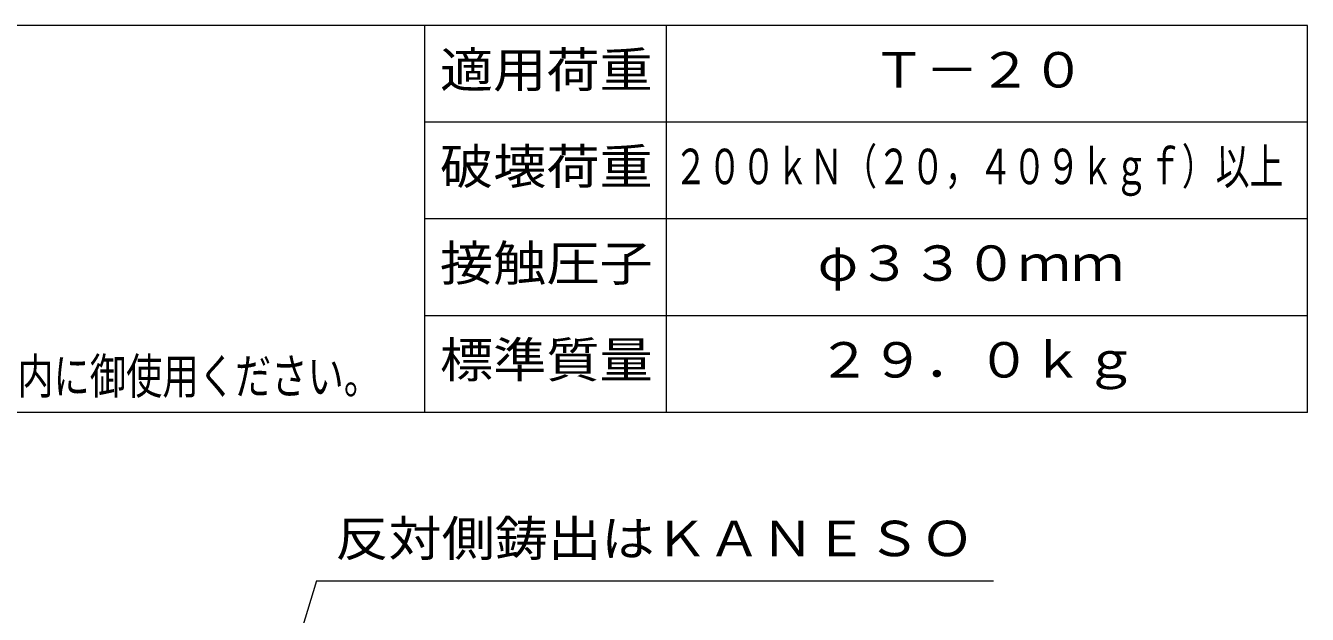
# Model space of a CAD drawing. Units: millimetres, scale not verified. Extents: x -589 to 461, y -802 to 845.
# Drawn here: x -175 to 461, y 552 to 845 of the extents above; entities that cross this region are included whole.
import ezdxf
from ezdxf.enums import TextEntityAlignment as Align

# ---------------------------------------------------------------- set-up
doc = ezdxf.new("R2010")
doc.units = ezdxf.units.MM
doc.header["$LTSCALE"] = 6
doc.layers.add('0-4_その他', color=7, linetype='Continuous', lineweight=18)
doc.layers.add('F-0_F-0ﾚｲﾔ', color=7, linetype='Continuous', lineweight=18)
doc.layers.add('F-4_F-4ﾚｲﾔ', color=2, linetype='Continuous')
doc.styles.add('ＭＳ ゴシック', font='')
doc.styles.get('ＭＳ ゴシック').set_extended_font_data('MS Gothic')

msp = doc.modelspace()

# ---------------------------------------------------------------- linework, layer by layer
at = {"layer": '0-4_その他'}
msp.add_line((-30.703, 568.938), (305.239, 568.938), dxfattribs=at)
msp.add_lwpolyline([(-30.703, 568.938), (-52.586, 497.044), (-49.517, 514.272)], dxfattribs=at)
at = {"layer": 'F-0_F-0ﾚｲﾔ'}
for p, q in [((461.027, 844.622), (-588.973, 844.622)), ((23.027, 652.621), (23.027, 844.622)), ((143.027, 652.621), (143.027, 844.622)), ((461.027, 652.621), (461.027, 844.622)), ((461.027, 796.622), (23.027, 796.622)), ((461.027, 748.622), (23.027, 748.622)), ((461.027, 700.622), (23.027, 700.622)), ((461.027, 652.621), (-588.973, 652.621))]:
    msp.add_line(p, q, dxfattribs=at)

# ---------------------------------------------------------------- texts
at = {"layer": '0-4_その他', "color": 2, "style": 'ＭＳ ゴシック', "width": 1.1}
msp.add_text('反対側鋳出はＫＡＮＥＳＯ', height=17.6, dxfattribs=at).set_placement((-21.429, 575.938), align=Align.BOTTOM_LEFT)
at = {"layer": 'F-4_F-4ﾚｲﾔ', "style": 'ＭＳ ゴシック', "width": 1.1}
for s, p in [('適用荷重', (30.527, 808.622)), ('Ｔ－２０', (245.027, 808.622)), ('破壊荷重', (30.527, 760.621)), ('接触圧子', (30.527, 712.622)), ('φ３３０ｍｍ', (218.027, 712.622)), ('標準質量', (30.527, 664.621)), ('２９．０ｋｇ', (218.027, 664.621))]:
    msp.add_text(s, height=17.6, dxfattribs=at).set_placement(p, align=Align.BOTTOM_LEFT)
at = {"layer": 'F-4_F-4ﾚｲﾔ', "color": 3, "style": 'ＭＳ ゴシック', "width": 0.7}
msp.add_text('２００ｋＮ（２０，４０９ｋｇｆ）以上', height=17.6, dxfattribs=at).set_placement((146.627, 760.621), align=Align.BOTTOM_LEFT)
at = {"layer": 'F-4_F-4ﾚｲﾔ', "color": 4, "style": 'ＭＳ ゴシック', "width": 0.75}
msp.add_text('公道を除く敷地周辺道路、敷地内道路、屋内に御使用ください。', height=17.6, dxfattribs=at).set_placement((-521.334, 656.532), align=Align.BOTTOM_LEFT)

doc.saveas('drawing.dxf')
